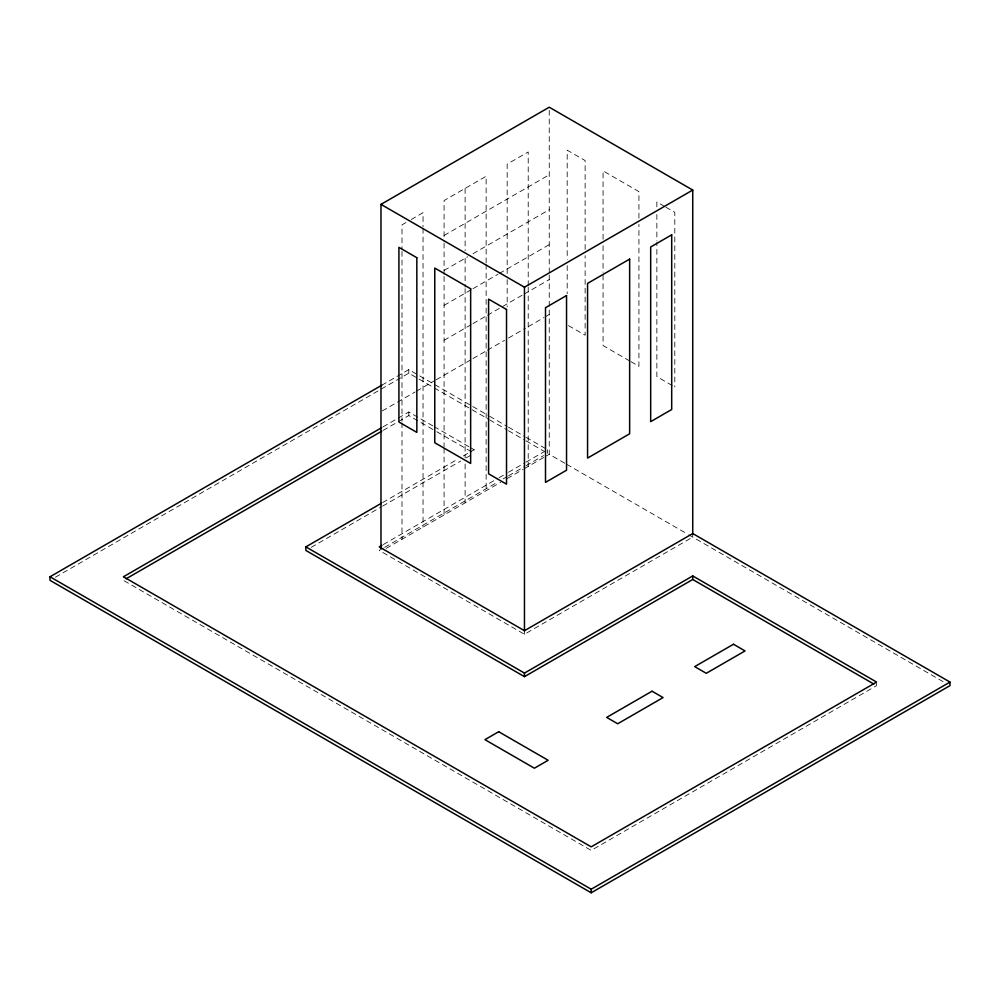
<?xml version="1.0" encoding="UTF-8"?>
<svg xmlns="http://www.w3.org/2000/svg" width="1000" height="1000" viewBox="0 0 1000 1000"><rect width="100%" height="100%" fill="white"/><g stroke="black" fill="none" stroke-linecap="round" stroke-linejoin="round"><path stroke-width="0.75" stroke-dasharray="5 3.75" d="M405.95 222.562L402 224.85L402 249.8M411.213 219.537L423.038 212.7L423.038 226.737M444.075 235.487L549.25 174.775M444.075 270.425L467.738 256.762M473 253.725L549.25 209.713M444.075 305.363L471.688 289.425M473 288.663L497.975 274.25M499.288 273.488L549.25 244.65M444.075 340.3L471.688 324.363M473 323.6L486.138 316.012M487.463 315.25L522.95 294.762M524.263 294L549.25 279.575M381.825 385.2L408.8 369.625L488.275 415.5M55.4 577.212L408.8 373.175L488.275 419.062M382.287 410.913L415.15 391.938M416.463 391.175L434.875 380.55M436.188 379.787L471.688 359.3M473 358.537L486.138 350.95M487.463 350.188L504.55 340.325M508.488 338.05L525.588 328.175M528.212 326.662L543.987 317.55M545.3 316.8L549.25 314.513M383.1 426.838L408.8 412L432.8 425.863M383.1 430.4L408.8 415.562L435.462 430.962M382.587 502.575L457.975 459.05M463.363 455.938L468.738 452.825M470.087 452.05L474.125 449.725L474.125 453.275M311.238 547.325L381.238 506.912M382.587 506.125L460.662 461.05M466.05 457.938L471.438 454.837M383.3 544.538L497.738 478.475M499.075 477.7L507.163 473.038M508.5 472.262L524.663 462.938M526 462.15L543.5 452.05M383.3 548.1L379.263 550.438L524.462 634.263L692.738 537.112L692.738 533.55M384.65 547.325L497.738 482.038M503.113 478.925L507.163 476.6M508.5 475.812L524.663 466.488M526 465.712L543.5 455.613M386.225 548.375L500.6 482.35M507.175 478.55L522.95 469.438M524.263 468.688L543.987 457.3M545.3 456.538L549.25 454.263L565.337 463.55M664.55 206.412L656.862 201.975L656.862 208.212M665.837 207.15L674.8 212.325L674.8 387M568.462 325.613L585.125 335.225L585.125 255.688M629.625 360.925L603.062 345.588L603.062 273.837M630.962 361.688L638.925 366.3L638.925 224.363M672.237 385.525L656.862 376.65L656.862 242.525M489.625 416.275L507.137 426.388M508.475 427.163L524.65 436.5M525.988 437.275L546.2 448.938M489.625 419.837L507.137 429.95M508.475 430.725L524.65 440.062M525.988 440.838L546.2 452.5M566.675 464.325L687.375 534.012M688.713 534.788L944.613 682.525M434.137 426.625L468.8 446.637M470.125 447.413L474.125 449.725M436.8 431.725L471.463 451.737M876.587 683.263L876.587 685.638L591.2 850.4L123.413 580.337L123.413 576.775M656.862 214.45L656.862 240.963M638.925 218.125L638.925 191.612L603.062 170.9L603.062 239.525M603.062 245.763L603.062 272.275M585.125 249.45L585.125 160.55L567.188 150.188L567.188 259.363M567.188 265.6L567.188 293.675M549.25 110.288L549.25 273.5M549.25 275.025L549.25 454.263M547.537 449.725L547.537 453.275M528.212 285.65L528.212 151.975L507.175 164.125L507.175 273.488M528.212 287.162L528.212 466.4M524.462 630.7L524.462 634.263M507.175 279.562L507.175 306.913M486.138 262.85L486.138 176.262L444.075 200.562L444.075 241.575M486.138 264.363L486.138 490.7M465.112 188.412L465.112 250.688M465.112 258.288L465.112 287.15M465.112 288.663L465.112 457.812M465.112 464.025L465.112 502.837M444.075 243.088L444.075 274.988M444.075 276.5L444.075 446.662M444.075 448.212L444.075 514.987M423.038 228.3L423.038 527.125M408.8 369.625L408.8 373.175M408.8 412L408.8 415.562M402 251.363L402 421.262M402 422.812L402 539.275"/><path stroke-width="1.5" d="M380.975 548.312L380.975 204.363L549.25 107.212L692.738 190.062L692.738 534M380.975 204.363L524.462 287.213L692.738 190.062M381.962 545.325L379.263 546.875L524.462 630.7L692.738 533.55L950 682.075L950 685.638L591.2 892.788L50 580.337L50 576.775L381.825 385.2M381.75 427.625L123.413 576.775L591.2 846.838L876.587 682.075L692.738 575.938L524.462 673.088L305.85 546.875L305.85 550.438L524.462 676.65L692.738 579.487L873.875 684.075M126.125 578.775L381.75 431.188M305.85 546.875L381.238 503.35M50 576.775L591.2 889.225L950 682.075M692.738 575.938L692.738 579.487M591.2 889.225L591.2 892.788M524.462 287.213L524.462 631.15M524.462 673.088L524.462 676.65M566.538 295.55L545.5 307.688L545.5 482.375L566.538 470.225L566.538 295.55M629.637 259.113L587.562 283.4L587.562 458.088L629.637 433.8L629.637 259.113M671.7 234.825L650.675 246.975L650.675 421.65L671.7 409.5L671.7 234.825M498.7 731.725L484.95 739.663L534.388 768.213L548.138 760.275L498.7 731.725M652.038 691.213L606.675 717.4L617.712 723.763L663.075 697.575L652.038 691.213M733.475 644.25L694.7 666.625L706.263 673.3L745.037 650.925L733.475 644.25M416.838 257.7L398.913 247.35L398.913 422.025L416.838 432.388L416.838 257.7M470.65 288.762L434.775 268.062L434.775 442.738L470.65 463.45L470.65 288.762M506.525 309.475L488.587 299.125L488.587 473.8L506.525 484.162L506.525 309.475"/></g></svg>
